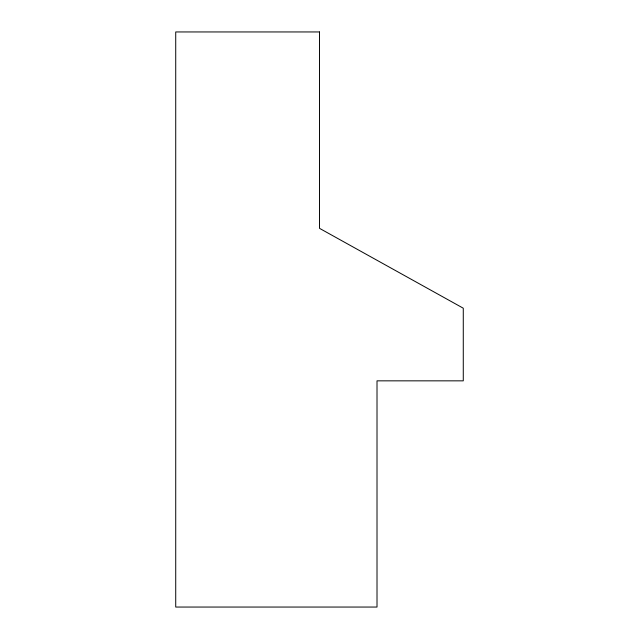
<?xml version="1.0" encoding="UTF-8"?>
<svg xmlns="http://www.w3.org/2000/svg" width="639" height="639" viewBox="0 0 639 639"><rect width="100%" height="100%" fill="white"/><g stroke="black" fill="none" stroke-linecap="round" stroke-linejoin="round"><path stroke-width="0.96" d="M319.5 31.95L175.725 31.95L175.725 607.05L377.01 607.05L377.01 380.844L463.275 380.844L463.275 308.206L319.5 228.331L319.5 31.95"/></g></svg>
